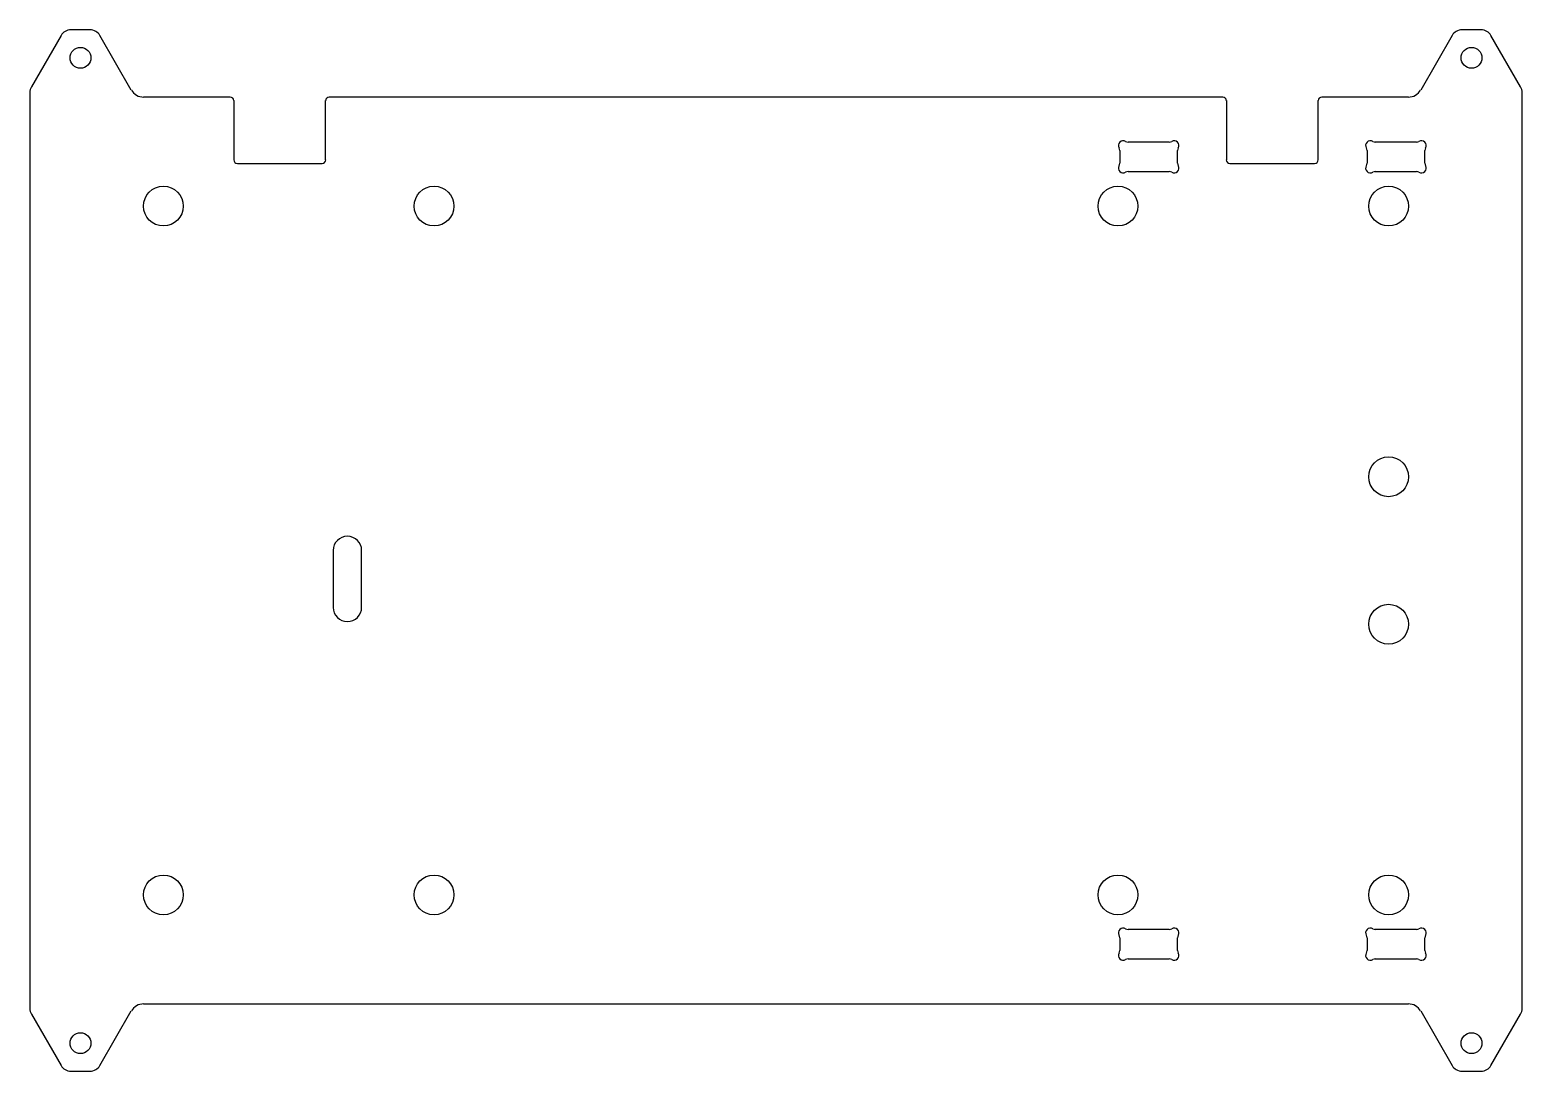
# Model space of a CAD drawing. Header units: millimetres. Extents: x -79 to 79, y -55 to 55.
import ezdxf

# ---------------------------------------------------------------- set-up
doc = ezdxf.new("R2010")
doc.units = ezdxf.units.MM

msp = doc.modelspace()

# ---------------------------------------------------------------- linework, layer by layer
at = {"color": 7, "linetype": 'Continuous', "lineweight": 25}
for p, q in [((-75.47, 54.35), (-78.6, 48.93)), ((-72.41, 54.95), (-74.43, 54.95)), ((-68.05, 48.6), (-71.37, 54.35)), ((71.37, 54.35), (68.05, 48.6)), ((74.43, 54.95), (72.41, 54.95)), ((78.6, 48.93), (75.47, 54.35)), ((-78.76, 48.33), (-78.76, -48.33)), ((-57.61, 47.85), (-66.75, 47.85)), ((-57.24, 47.48), (-57.24, 41.23)), ((-47.54, 41.23), (-47.54, 47.48)), ((47.16, 47.85), (-47.16, 47.85)), ((47.54, 47.48), (47.54, 41.23)), ((57.24, 41.23), (57.24, 47.48)), ((66.75, 47.85), (57.61, 47.85)), ((78.76, -48.33), (78.76, 48.33)), ((41.51, 43.1), (37.16, 43.1)), ((67.61, 43.1), (63.26, 43.1)), ((36.29, 42.23), (36.29, 40.87)), ((42.39, 40.87), (42.39, 42.23)), ((62.39, 42.23), (62.39, 40.87)), ((68.49, 40.87), (68.49, 42.23)), ((-56.86, 40.85), (-47.91, 40.85)), ((37.16, 40), (41.51, 40)), ((47.91, 40.85), (56.86, 40.85)), ((63.26, 40), (67.61, 40)), ((-46.74, 0), (-46.74, -6)), ((-43.74, -6), (-43.74, 0)), ((36.29, -40.87), (36.29, -42.23)), ((41.51, -40), (37.16, -40)), ((42.39, -42.23), (42.39, -40.87)), ((62.39, -40.87), (62.39, -42.23)), ((67.61, -40), (63.26, -40)), ((68.49, -42.23), (68.49, -40.87)), ((37.16, -43.1), (41.51, -43.1)), ((63.26, -43.1), (67.61, -43.1)), ((-71.37, -54.35), (-68.05, -48.6)), ((-66.75, -47.85), (66.75, -47.85)), ((68.05, -48.6), (71.37, -54.35)), ((-78.6, -48.93), (-75.47, -54.35)), ((75.47, -54.35), (78.6, -48.93)), ((-74.43, -54.95), (-72.41, -54.95)), ((72.41, -54.95), (74.43, -54.95))]:
    msp.add_line(p, q, dxfattribs=at)
for centre, radius in [((-73.42, 52), 1.1), ((73.42, 52), 1.1), ((-64.67, 36.35), 2.1), ((-36.1, 36.35), 2.1), ((36.1, 36.35), 2.1), ((64.67, 36.35), 2.1), ((64.67, 7.78), 2.1), ((64.67, -7.78), 2.1), ((-64.67, -36.35), 2.1), ((-36.1, -36.35), 2.1), ((36.1, -36.35), 2.1), ((64.67, -36.35), 2.1), ((-73.42, -52), 1.1), ((73.42, -52), 1.1)]:
    msp.add_circle(centre, radius, dxfattribs=at)
for centre, radius, start, end in [((-74.43, 53.75), 1.2, 90, 150), ((-72.41, 53.75), 1.2, 30, 90), ((72.41, 53.75), 1.2, 90, 150), ((74.43, 53.75), 1.2, 30, 90), ((-77.56, 48.33), 1.2, 150, 180), ((77.56, 48.33), 1.2, 0, 30), ((-66.75, 49.35), 1.5, 210, 270), ((-57.61, 47.48), 0.375, 0, 90), ((-47.16, 47.48), 0.375, 90, 180), ((47.16, 47.48), 0.375, 0, 90), ((57.61, 47.48), 0.375, 90, 180), ((66.75, 49.35), 1.5, 270, 330), ((36.64, 42.75), 0.5, 58.6003, 211.3997), ((37.16, 43.6), 0.5, 238.6003, 270), ((41.51, 43.6), 0.5, 270, 301.3997), ((42.03, 42.75), 0.5, 328.6003, 121.3997), ((62.74, 42.75), 0.5, 58.6003, 211.3997), ((63.26, 43.6), 0.5, 238.6003, 270), ((67.61, 43.6), 0.5, 270, 301.3997), ((68.13, 42.75), 0.5, 328.6003, 121.3997), ((-56.86, 41.23), 0.375, 180, 270), ((-47.91, 41.23), 0.375, 270, 0), ((35.79, 42.23), 0.5, 0, 31.3997), ((42.89, 42.23), 0.5, 148.6003, 180), ((47.91, 41.23), 0.375, 180, 270), ((56.86, 41.23), 0.375, 270, 0), ((61.89, 42.23), 0.5, 0, 31.3997), ((68.99, 42.23), 0.5, 148.6003, 180), ((36.64, 40.35), 0.5, 148.6003, 301.3997), ((35.79, 40.87), 0.5, 328.6003, 360), ((37.16, 39.5), 0.5, 90, 121.3997), ((41.51, 39.5), 0.5, 58.6003, 90), ((42.03, 40.35), 0.5, 238.6003, 31.3997), ((42.89, 40.87), 0.5, 180, 211.3997), ((62.74, 40.35), 0.5, 148.6003, 301.3997), ((61.89, 40.87), 0.5, 328.6003, 360), ((63.26, 39.5), 0.5, 90, 121.3997), ((67.61, 39.5), 0.5, 58.6003, 90), ((68.13, 40.35), 0.5, 238.6003, 31.3997), ((68.99, 40.87), 0.5, 180, 211.3997), ((-45.24, 0), 1.5, 0, 180), ((-45.24, -6), 1.5, 180, 0), ((36.64, -40.35), 0.5, 58.6003, 211.3997), ((35.79, -40.87), 0.5, 0, 31.3997), ((37.16, -39.5), 0.5, 238.6003, 270), ((41.51, -39.5), 0.5, 270, 301.3997), ((42.03, -40.35), 0.5, 328.6003, 121.3997), ((42.89, -40.87), 0.5, 148.6003, 180), ((62.74, -40.35), 0.5, 58.6003, 211.3997), ((61.89, -40.87), 0.5, 360, 31.3997), ((63.26, -39.5), 0.5, 238.6003, 270), ((67.61, -39.5), 0.5, 270, 301.3997), ((68.13, -40.35), 0.5, 328.6003, 121.3997), ((68.99, -40.87), 0.5, 148.6003, 180), ((36.64, -42.75), 0.5, 148.6003, 301.3997), ((35.79, -42.23), 0.5, 328.6003, 360), ((42.03, -42.75), 0.5, 238.6003, 31.3997), ((42.89, -42.23), 0.5, 180, 211.3997), ((62.74, -42.75), 0.5, 148.6003, 301.3997), ((61.89, -42.23), 0.5, 328.6003, 0), ((68.13, -42.75), 0.5, 238.6003, 31.3997), ((68.99, -42.23), 0.5, 180, 211.3997), ((37.16, -43.6), 0.5, 90, 121.3997), ((41.51, -43.6), 0.5, 58.6003, 90), ((63.26, -43.6), 0.5, 90, 121.3997), ((67.61, -43.6), 0.5, 58.6003, 90), ((-77.56, -48.33), 1.2, 180, 210), ((-66.75, -49.35), 1.5, 90, 150), ((66.75, -49.35), 1.5, 30, 90), ((77.56, -48.33), 1.2, 330, 360), ((-74.43, -53.75), 1.2, 210, 270), ((-72.41, -53.75), 1.2, 270, 330), ((72.41, -53.75), 1.2, 210, 270), ((74.43, -53.75), 1.2, 270, 330)]:
    msp.add_arc(centre, radius, start, end, dxfattribs=at)

doc.saveas('drawing.dxf')
